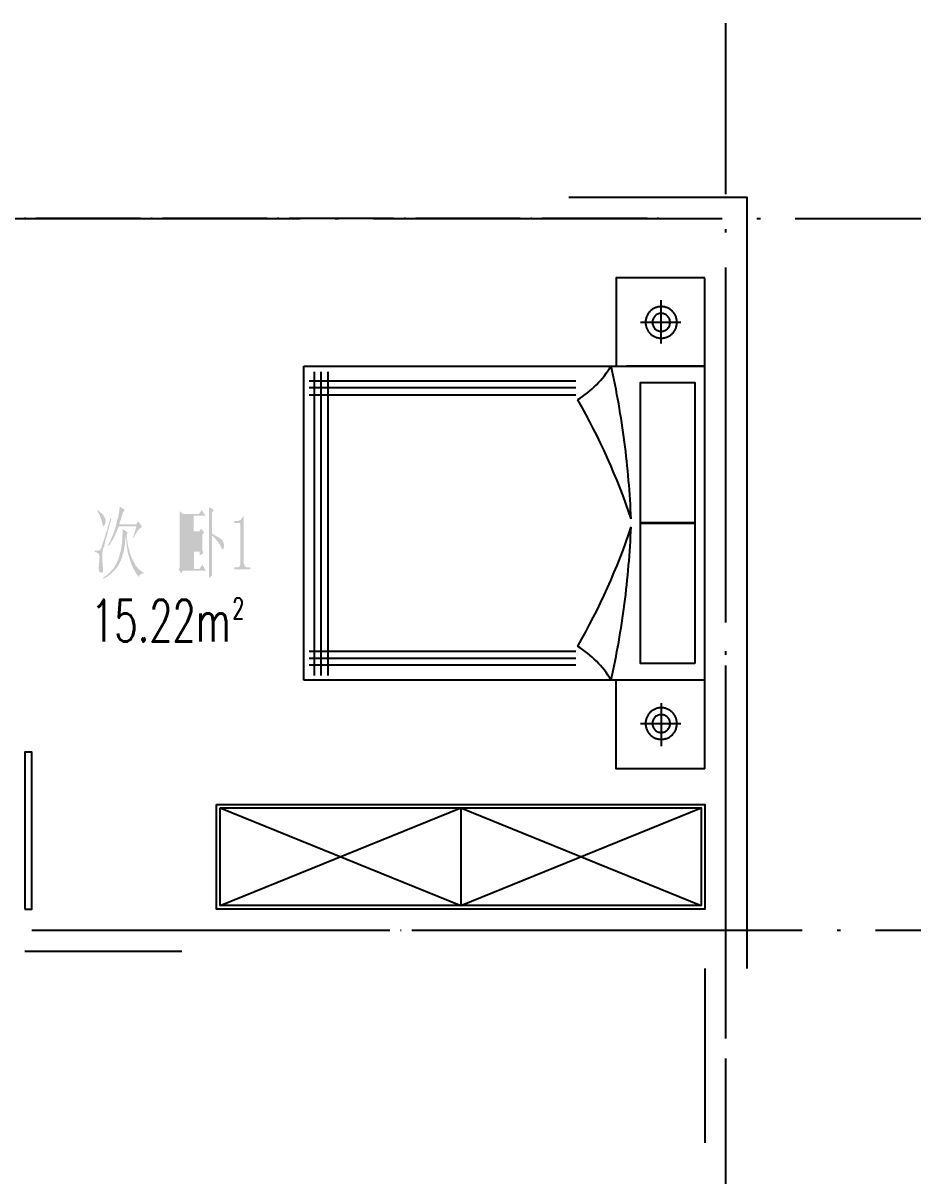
# Model space of a CAD drawing. Header units: millimetres. Extents: x -1120 to 100154, y -9529 to 14223.
# Drawn here: x 8970 to 14121, y 7611 to 14221 of the extents above; entities that cross this region are included whole.
import ezdxf

# ---------------------------------------------------------------- set-up
doc = ezdxf.new("R2010")
doc.units = ezdxf.units.MM
doc.linetypes.add('DOTE', pattern=[2.42, 2, -0.2, 0.02, -0.2])
for name, color, linetype in [('A-DOTE', 1, 'Continuous'), ('A-房间名称', 7, 'Continuous'), ('A-立面看线', 7, 'Continuous')]:
    doc.layers.add(name, color=color, linetype=linetype)
doc.styles.add('_TCH_WINDOW', font='SIMPLEX', dxfattribs={"bigfont": 'GBCBIG'})

msp = doc.modelspace()

# ---------------------------------------------------------------- hatches: boundary and pattern name
at = {"layer": 'A-立面看线'}
for points in [[(9600.9, 11272.2), (9620.5, 11335.3), (9518.2, 11335.3), (9518.2, 11330.9), (9516.1, 11326.6), (9513.9, 11322.2), (9511.7, 11320.1), (9511.7, 11315.7), (9509.5, 11311.3), (9507.4, 11307), (9505.2, 11304.8), (9505.2, 11300.5), (9503, 11296.1), (9500.8, 11291.8), (9498.7, 11289.6), (9498.7, 11285.2), (9496.5, 11283.1), (9494.3, 11278.7), (9494.3, 11276.5), (9492.1, 11272.2), (9490, 11270), (9490, 11267.8), (9487.8, 11263.5), (9485.6, 11259.1), (9483.4, 11256.9), (9481.3, 11252.6), (9479.1, 11250.4), (9476.9, 11246.1), (9474.7, 11241.7), (9472.5, 11239.5), (9470.4, 11235.2), (9468.2, 11230.8), (9463.8, 11226.5), (9461.7, 11224.3), (9459.5, 11228.7), (9459.5, 11233), (9461.7, 11235.2), (9463.8, 11239.5), (9466, 11243.9), (9468.2, 11246.1), (9470.4, 11250.4), (9470.4, 11254.8), (9472.5, 11256.9), (9474.7, 11261.3), (9476.9, 11265.7), (9476.9, 11267.8), (9479.1, 11272.2), (9481.3, 11276.5), (9483.4, 11280.9), (9483.4, 11283.1), (9485.6, 11287.4), (9487.8, 11291.8), (9487.8, 11296.1), (9490, 11300.5), (9492.1, 11304.8), (9492.1, 11307), (9494.3, 11311.3), (9496.5, 11315.7), (9496.5, 11320.1), (9498.7, 11324.4), (9498.7, 11328.8), (9500.8, 11333.1), (9500.8, 11337.5), (9503, 11341.8), (9503, 11346.2), (9505.2, 11350.5), (9507.4, 11354.9), (9507.4, 11361.4), (9509.5, 11365.8), (9509.5, 11370.1), (9511.7, 11376.6), (9513.9, 11381), (9513.9, 11385.3), (9516.1, 11389.7), (9516.1, 11394), (9516.1, 11398.4), (9518.2, 11402.7), (9518.2, 11407.1), (9520.4, 11411.4), (9520.4, 11415.8), (9520.4, 11420.2), (9522.6, 11424.5), (9522.6, 11426.7), (9522.6, 11431), (9522.6, 11435.4), (9524.8, 11437.6), (9524.8, 11441.9), (9524.8, 11446.3), (9524.8, 11448.4), (9524.8, 11448.4), (9555.2, 11428.9), (9550.9, 11426.7), (9548.7, 11422.3), (9546.5, 11420.2), (9544.4, 11418), (9542.2, 11413.6), (9542.2, 11409.3), (9540, 11404.9), (9540, 11404.9), (9540, 11402.7), (9537.8, 11400.6), (9537.8, 11396.2), (9535.7, 11394), (9535.7, 11389.7), (9533.5, 11387.5), (9533.5, 11383.2), (9531.3, 11378.8), (9531.3, 11374.5), (9529.1, 11370.1), (9527, 11365.8), (9524.8, 11359.2), (9524.8, 11354.9), (9522.6, 11348.3), (9520.4, 11346.2), (9618.3, 11346.2), (9631.4, 11363.6), (9653.2, 11330.9), (9651, 11330.9), (9648.8, 11328.8), (9644.5, 11326.6), (9642.3, 11324.4), (9640.1, 11324.4), (9635.8, 11320.1), (9633.6, 11317.9), (9633.6, 11317.9), (9631.4, 11315.7), (9631.4, 11313.5), (9629.2, 11311.3), (9627.1, 11309.2), (9624.9, 11307), (9622.7, 11302.6), (9622.7, 11300.5), (9620.5, 11296.1), (9616.2, 11293.9), (9614, 11289.6), (9611.8, 11285.2), (9609.6, 11280.9), (9607.5, 11276.5), (9603.1, 11270), (9603.1, 11270), (9600.9, 11272.2)], [(10036.2, 11394), (10036.2, 11398.4), (10036.2, 11402.7), (10036.2, 11404.9), (10036.2, 11409.3), (10036.2, 11413.6), (10036.2, 11418), (10036.2, 11422.3), (10036.2, 11428.9), (10036.2, 11433.2), (10036.2, 11437.6), (10036.2, 11444.1), (10036.2, 11446.3), (10064.4, 11428.9), (10053.6, 11413.6), (10053.6, 11293.9), (10057.9, 11291.8), (10062.3, 11289.6), (10066.6, 11287.4), (10071, 11283.1), (10075.3, 11280.9), (10079.7, 11278.7), (10081.9, 11276.5), (10086.2, 11274.4), (10090.6, 11272.2), (10092.7, 11270), (10094.9, 11270), (10099.3, 11267.8), (10101.4, 11265.7), (10103.6, 11263.5), (10105.8, 11261.3), (10108, 11261.3), (10110.1, 11259.1), (10110.1, 11256.9), (10112.3, 11256.9), (10112.3, 11254.8), (10114.5, 11252.6), (10114.5, 11252.6), (10114.5, 11252.6), (10116.7, 11248.2), (10118.8, 11243.9), (10121, 11239.5), (10121, 11235.2), (10123.2, 11230.8), (10123.2, 11228.7), (10123.2, 11226.5), (10123.2, 11224.3), (10123.2, 11220), (10121, 11213.4), (10121, 11213.4), (10118.8, 11206.9), (10118.8, 11204.7), (10116.7, 11202.5), (10116.7, 11202.5), (10114.5, 11202.5), (10112.3, 11204.7), (10110.1, 11206.9), (10108, 11211.2), (10105.8, 11215.6), (10103.6, 11220), (10103.6, 11222.1), (10101.4, 11224.3), (10101.4, 11228.7), (10099.3, 11230.8), (10097.1, 11233), (10094.9, 11235.2), (10092.7, 11237.4), (10092.7, 11241.7), (10090.6, 11243.9), (10088.4, 11246.1), (10086.2, 11250.4), (10081.9, 11252.6), (10079.7, 11254.8), (10077.5, 11259.1), (10075.3, 11261.3), (10073.2, 11265.7), (10068.8, 11267.8), (10066.6, 11272.2), (10062.3, 11274.4), (10060.1, 11278.7), (10055.7, 11280.9), (10053.6, 11285.2), (10053.6, 11285.2), (10053.6, 11102.4), (10053.6, 11100.3), (10053.6, 11095.9), (10053.6, 11091.6), (10053.6, 11087.2), (10053.6, 11082.9), (10053.6, 11078.5), (10053.6, 11074.2), (10053.6, 11069.8), (10053.6, 11063.3), (10053.6, 11058.9), (10053.6, 11054.6), (10053.6, 11052.4), (10036.2, 11039.3), (10036.2, 11045.9), (10036.2, 11050.2), (10036.2, 11054.6), (10036.2, 11061.1), (10036.2, 11065.5), (10036.2, 11069.8), (10036.2, 11074.2), (10036.2, 11078.5), (10036.2, 11082.9), (10036.2, 11085), (10036.2, 11089.4), (10036.2, 11089.4), (10036.2, 11394)], [(9381.2, 11198.2), (9383.3, 11196), (9387.7, 11196), (9389.9, 11196), (9394.2, 11196), (9396.4, 11196), (9396.4, 11196), (9400.7, 11196), (9402.9, 11196), (9407.3, 11198.2), (9409.4, 11198.2), (9411.6, 11200.4), (9413.8, 11202.5), (9413.8, 11202.5), (9413.8, 11204.7), (9416, 11204.7), (9416, 11204.7), (9416, 11206.9), (9416, 11206.9), (9418.1, 11209.1), (9418.1, 11211.2), (9418.1, 11213.4), (9420.3, 11213.4), (9420.3, 11215.6), (9420.3, 11217.8), (9422.5, 11222.1), (9422.5, 11224.3), (9422.5, 11226.5), (9424.7, 11228.7), (9424.7, 11233), (9426.8, 11235.2), (9426.8, 11239.5), (9429, 11243.9), (9431.2, 11246.1), (9431.2, 11250.4), (9433.4, 11254.8), (9433.4, 11259.1), (9435.6, 11263.5), (9437.7, 11267.8), (9437.7, 11272.2), (9439.9, 11278.7), (9442.1, 11283.1), (9444.3, 11287.4), (9444.3, 11293.9), (9446.4, 11300.5), (9448.6, 11304.8), (9450.8, 11311.3), (9453, 11317.9), (9455.1, 11324.4), (9455.1, 11330.9), (9457.3, 11337.5), (9459.5, 11344), (9461.7, 11350.5), (9463.8, 11357), (9466, 11365.8), (9468.2, 11372.3), (9470.4, 11381), (9472.5, 11383.2), (9476.9, 11381), (9474.7, 11372.3), (9472.5, 11363.6), (9470.4, 11357), (9468.2, 11350.5), (9466, 11341.8), (9463.8, 11335.3), (9463.8, 11328.8), (9461.7, 11322.2), (9459.5, 11315.7), (9457.3, 11309.2), (9455.1, 11302.6), (9455.1, 11296.1), (9453, 11289.6), (9450.8, 11285.2), (9450.8, 11278.7), (9448.6, 11274.4), (9446.4, 11267.8), (9446.4, 11263.5), (9444.3, 11259.1), (9442.1, 11254.8), (9442.1, 11250.4), (9439.9, 11246.1), (9439.9, 11241.7), (9437.7, 11237.4), (9437.7, 11233), (9435.6, 11228.7), (9435.6, 11226.5), (9435.6, 11222.1), (9433.4, 11220), (9433.4, 11217.8), (9431.2, 11213.4), (9431.2, 11211.2), (9431.2, 11209.1), (9431.2, 11206.9), (9429, 11204.7), (9429, 11202.5), (9429, 11200.4), (9429, 11200.4), (9426.8, 11198.2), (9426.8, 11198.2), (9426.8, 11196), (9426.8, 11196), (9426.8, 11193.8), (9426.8, 11193.8), (9426.8, 11193.8), (9426.8, 11191.7), (9424.7, 11187.3), (9424.7, 11185.1), (9424.7, 11180.8), (9424.7, 11174.3), (9424.7, 11167.7), (9424.7, 11165.6), (9424.7, 11163.4), (9424.7, 11159), (9424.7, 11154.7), (9424.7, 11150.3), (9424.7, 11146), (9424.7, 11141.6), (9424.7, 11137.3), (9424.7, 11132.9), (9424.7, 11128.6), (9426.8, 11124.2), (9426.8, 11119.9), (9426.8, 11113.3), (9426.8, 11109), (9426.8, 11106.8), (9429, 11100.3), (9429, 11093.7), (9429, 11087.2), (9429, 11082.9), (9429, 11078.5), (9426.8, 11076.3), (9426.8, 11074.2), (9424.7, 11072), (9424.7, 11069.8), (9422.5, 11069.8), (9420.3, 11069.8), (9416, 11069.8), (9413.8, 11072), (9409.4, 11072), (9407.3, 11074.2), (9407.3, 11078.5), (9405.1, 11080.7), (9405.1, 11085), (9402.9, 11089.4), (9402.9, 11093.7), (9402.9, 11095.9), (9402.9, 11098.1), (9402.9, 11102.4), (9402.9, 11106.8), (9405.1, 11111.1), (9405.1, 11115.5), (9405.1, 11122), (9407.3, 11128.6), (9407.3, 11132.9), (9407.3, 11137.3), (9407.3, 11143.8), (9407.3, 11148.1), (9407.3, 11152.5), (9409.4, 11154.7), (9409.4, 11159), (9407.3, 11163.4), (9407.3, 11165.6), (9407.3, 11167.7), (9407.3, 11169.9), (9405.1, 11174.3), (9405.1, 11176.4), (9402.9, 11178.6), (9400.7, 11180.8), (9396.4, 11183), (9394.2, 11185.1), (9389.9, 11187.3), (9385.5, 11187.3), (9381.2, 11189.5), (9381.2, 11191.7), (9381.2, 11198.2)], [(9396.4, 11428.9), (9400.7, 11426.7), (9402.9, 11424.5), (9407.3, 11422.3), (9409.4, 11418), (9413.8, 11415.8), (9416, 11413.6), (9418.1, 11411.4), (9422.5, 11409.3), (9424.7, 11407.1), (9426.8, 11404.9), (9429, 11402.7), (9431.2, 11398.4), (9431.2, 11396.2), (9433.4, 11394), (9433.4, 11394), (9435.6, 11389.7), (9437.7, 11385.3), (9439.9, 11381), (9442.1, 11378.8), (9442.1, 11374.5), (9444.3, 11370.1), (9444.3, 11367.9), (9444.3, 11363.6), (9442.1, 11359.2), (9442.1, 11354.9), (9439.9, 11350.5), (9439.9, 11348.3), (9439.9, 11346.2), (9435.6, 11341.8), (9433.4, 11337.5), (9431.2, 11337.5), (9431.2, 11337.5), (9429, 11337.5), (9429, 11339.6), (9426.8, 11341.8), (9426.8, 11346.2), (9424.7, 11350.5), (9422.5, 11357), (9422.5, 11359.2), (9422.5, 11363.6), (9420.3, 11365.8), (9420.3, 11370.1), (9418.1, 11374.5), (9418.1, 11376.6), (9416, 11381), (9416, 11385.3), (9413.8, 11389.7), (9411.6, 11391.9), (9409.4, 11396.2), (9409.4, 11400.6), (9407.3, 11402.7), (9405.1, 11407.1), (9402.9, 11411.4), (9400.7, 11415.8), (9398.6, 11418), (9396.4, 11422.3), (9394.2, 11424.5), (9396.4, 11428.9)], [(9999.2, 11217.8), (9999.2, 11213.4), (9999.2, 11209.1), (9999.2, 11204.7), (9999.2, 11200.4), (9999.2, 11196), (10001.3, 11191.7), (10001.3, 11187.3), (10001.3, 11180.8), (10001.3, 11178.6), (9983.9, 11169.9), (9983.9, 11189.5), (9951.3, 11189.5), (9951.3, 11091.6), (9981.8, 11091.6), (9999.2, 11115.5), (10018.7, 11080.7), (9886, 11080.7), (9877.3, 11065.5), (9862.1, 11089.4), (9868.6, 11098.1), (9868.6, 11372.3), (9868.6, 11378.8), (9868.6, 11383.2), (9868.6, 11387.5), (9868.6, 11391.9), (9868.6, 11396.2), (9868.6, 11400.6), (9868.6, 11404.9), (9868.6, 11409.3), (9868.6, 11413.6), (9868.6, 11418), (9868.6, 11422.3), (9886, 11407.1), (9979.6, 11407.1), (9994.8, 11428.9), (10016.6, 11396.2), (9949.1, 11396.2), (9949.1, 11307), (9981.8, 11307), (9990.5, 11322.2), (10010, 11300.5), (9999.2, 11289.6), (9999.2, 11217.8)], [(9886, 11396.2), (9886, 11307), (9933.9, 11307), (9933.9, 11396.2), (9886, 11396.2)], [(10236.4, 11394), (10236.4, 11126.4), (10236.4, 11122), (10238.5, 11117.7), (10238.5, 11113.3), (10240.7, 11111.1), (10242.9, 11106.8), (10242.9, 11106.8), (10245.1, 11104.6), (10247.2, 11102.4), (10251.6, 11100.3), (10253.8, 11100.3), (10258.1, 11100.3), (10260.3, 11100.3), (10273.4, 11100.3), (10273.4, 11089.4), (10182, 11089.4), (10182, 11100.3), (10195, 11100.3), (10197.2, 11100.3), (10201.5, 11100.3), (10203.7, 11100.3), (10208.1, 11102.4), (10210.2, 11104.6), (10212.4, 11104.6), (10212.4, 11106.8), (10214.6, 11109), (10214.6, 11113.3), (10216.8, 11117.7), (10216.8, 11122), (10216.8, 11126.4), (10216.8, 11126.4), (10216.8, 11339.6), (10216.8, 11344), (10216.8, 11348.3), (10214.6, 11352.7), (10212.4, 11354.9), (10210.2, 11354.9), (10205.9, 11354.9), (10205.9, 11354.9), (10182, 11354.9), (10182, 11365.8), (10195, 11365.8), (10197.2, 11365.8), (10201.5, 11365.8), (10203.7, 11367.9), (10208.1, 11367.9), (10210.2, 11367.9), (10212.4, 11370.1), (10216.8, 11372.3), (10218.9, 11372.3), (10218.9, 11372.3), (10221.1, 11376.6), (10223.3, 11378.8), (10225.5, 11381), (10227.7, 11385.3), (10229.8, 11387.5), (10232, 11391.9), (10232, 11394), (10236.4, 11394)], [(9559.6, 11285.2), (9559.6, 11280.9), (9559.6, 11274.4), (9557.4, 11270), (9557.4, 11263.5), (9557.4, 11259.1), (9557.4, 11252.6), (9555.2, 11248.2), (9555.2, 11243.9), (9555.2, 11237.4), (9555.2, 11233), (9553.1, 11228.7), (9553.1, 11224.3), (9553.1, 11217.8), (9550.9, 11213.4), (9550.9, 11209.1), (9548.7, 11204.7), (9548.7, 11200.4), (9548.7, 11196), (9546.5, 11191.7), (9546.5, 11187.3), (9544.4, 11183), (9544.4, 11180.8), (9542.2, 11176.4), (9542.2, 11172.1), (9540, 11167.7), (9540, 11163.4), (9537.8, 11161.2), (9537.8, 11156.8), (9535.7, 11152.5), (9533.5, 11150.3), (9533.5, 11146), (9531.3, 11143.8), (9531.3, 11139.4), (9529.1, 11137.3), (9527, 11132.9), (9527, 11130.7), (9524.8, 11128.6), (9522.6, 11124.2), (9520.4, 11122), (9520.4, 11119.9), (9518.2, 11115.5), (9516.1, 11113.3), (9516.1, 11113.3), (9513.9, 11109), (9511.7, 11106.8), (9509.5, 11102.4), (9507.4, 11100.3), (9505.2, 11095.9), (9503, 11093.7), (9500.8, 11091.6), (9498.7, 11087.2), (9496.5, 11085), (9494.3, 11082.9), (9490, 11078.5), (9487.8, 11076.3), (9485.6, 11074.2), (9483.4, 11072), (9481.3, 11069.8), (9479.1, 11067.6), (9474.7, 11065.5), (9472.5, 11061.1), (9470.4, 11058.9), (9468.2, 11056.7), (9466, 11056.7), (9461.7, 11054.6), (9459.5, 11052.4), (9457.3, 11050.2), (9455.1, 11048), (9450.8, 11045.9), (9448.6, 11043.7), (9446.4, 11043.7), (9442.1, 11041.5), (9439.9, 11039.3), (9437.7, 11039.3), (9433.4, 11037.2), (9431.2, 11035), (9429, 11041.5), (9433.4, 11043.7), (9435.6, 11045.9), (9437.7, 11048), (9442.1, 11050.2), (9444.3, 11052.4), (9448.6, 11054.6), (9450.8, 11056.7), (9453, 11058.9), (9457.3, 11061.1), (9459.5, 11065.5), (9461.7, 11067.6), (9466, 11069.8), (9468.2, 11072), (9470.4, 11074.2), (9472.5, 11076.3), (9474.7, 11080.7), (9476.9, 11082.9), (9481.3, 11085), (9483.4, 11087.2), (9485.6, 11091.6), (9487.8, 11093.7), (9490, 11095.9), (9492.1, 11100.3), (9494.3, 11102.4), (9496.5, 11106.8), (9496.5, 11109), (9498.7, 11111.1), (9500.8, 11115.5), (9503, 11117.7), (9505.2, 11122), (9507.4, 11124.2), (9507.4, 11128.6), (9509.5, 11130.7), (9511.7, 11135.1), (9511.7, 11137.3), (9513.9, 11141.6), (9516.1, 11143.8), (9516.1, 11146), (9518.2, 11150.3), (9518.2, 11152.5), (9520.4, 11156.8), (9520.4, 11159), (9522.6, 11163.4), (9522.6, 11165.6), (9524.8, 11169.9), (9524.8, 11174.3), (9527, 11176.4), (9527, 11180.8), (9527, 11185.1), (9529.1, 11189.5), (9529.1, 11191.7), (9531.3, 11196), (9531.3, 11200.4), (9531.3, 11204.7), (9533.5, 11209.1), (9533.5, 11213.4), (9533.5, 11217.8), (9535.7, 11222.1), (9535.7, 11224.3), (9535.7, 11230.8), (9537.8, 11235.2), (9537.8, 11239.5), (9537.8, 11243.9), (9537.8, 11248.2), (9537.8, 11252.6), (9540, 11256.9), (9540, 11261.3), (9540, 11267.8), (9540, 11272.2), (9540, 11276.5), (9540, 11280.9), (9542.2, 11287.4), (9542.2, 11291.8), (9542.2, 11298.3), (9542.2, 11302.6), (9542.2, 11307), (9542.2, 11313.5), (9542.2, 11317.9), (9542.2, 11320.1), (9570.5, 11300.5), (9563.9, 11291.8), (9563.9, 11285.2), (9563.9, 11280.9), (9563.9, 11274.4), (9566.1, 11270), (9566.1, 11265.7), (9566.1, 11261.3), (9568.3, 11254.8), (9568.3, 11250.4), (9568.3, 11246.1), (9570.5, 11241.7), (9570.5, 11237.4), (9570.5, 11233), (9572.6, 11228.7), (9572.6, 11224.3), (9574.8, 11220), (9574.8, 11215.6), (9574.8, 11211.2), (9577, 11206.9), (9577, 11202.5), (9579.2, 11198.2), (9579.2, 11193.8), (9581.4, 11191.7), (9581.4, 11187.3), (9583.5, 11183), (9583.5, 11178.6), (9585.7, 11176.4), (9587.9, 11172.1), (9587.9, 11167.7), (9590.1, 11165.6), (9590.1, 11161.2), (9592.2, 11159), (9594.4, 11154.7), (9594.4, 11150.3), (9596.6, 11148.1), (9596.6, 11146), (9598.8, 11141.6), (9600.9, 11139.4), (9603.1, 11135.1), (9605.3, 11130.7), (9607.5, 11128.6), (9609.6, 11124.2), (9611.8, 11119.9), (9611.8, 11117.7), (9614, 11113.3), (9616.2, 11111.1), (9618.3, 11106.8), (9620.5, 11104.6), (9624.9, 11102.4), (9627.1, 11098.1), (9629.2, 11095.9), (9631.4, 11093.7), (9633.6, 11091.6), (9635.8, 11089.4), (9637.9, 11087.2), (9640.1, 11085), (9644.5, 11082.9), (9646.6, 11080.7), (9648.8, 11078.5), (9651, 11076.3), (9655.3, 11074.2), (9657.5, 11072), (9659.7, 11069.8), (9661.9, 11069.8), (9661.9, 11063.3), (9657.5, 11063.3), (9655.3, 11063.3), (9651, 11063.3), (9648.8, 11063.3), (9646.6, 11061.1), (9644.5, 11058.9), (9640.1, 11056.7), (9637.9, 11054.6), (9637.9, 11052.4), (9635.8, 11048), (9633.6, 11045.9), (9631.4, 11048), (9629.2, 11052.4), (9627.1, 11054.6), (9624.9, 11056.7), (9622.7, 11058.9), (9620.5, 11063.3), (9618.3, 11065.5), (9616.2, 11069.8), (9614, 11072), (9614, 11074.2), (9611.8, 11078.5), (9609.6, 11082.9), (9607.5, 11085), (9605.3, 11089.4), (9603.1, 11091.6), (9600.9, 11095.9), (9598.8, 11100.3), (9598.8, 11102.4), (9596.6, 11106.8), (9594.4, 11111.1), (9592.2, 11115.5), (9592.2, 11119.9), (9590.1, 11124.2), (9587.9, 11128.6), (9585.7, 11132.9), (9585.7, 11137.3), (9583.5, 11139.4), (9583.5, 11143.8), (9581.4, 11146), (9581.4, 11150.3), (9579.2, 11154.7), (9579.2, 11156.8), (9577, 11161.2), (9577, 11165.6), (9574.8, 11169.9), (9574.8, 11174.3), (9572.6, 11176.4), (9572.6, 11180.8), (9570.5, 11185.1), (9570.5, 11189.5), (9570.5, 11193.8), (9568.3, 11198.2), (9568.3, 11202.5), (9568.3, 11206.9), (9566.1, 11211.2), (9566.1, 11215.6), (9566.1, 11220), (9563.9, 11224.3), (9563.9, 11228.7), (9563.9, 11233), (9563.9, 11237.4), (9561.8, 11241.7), (9561.8, 11246.1), (9561.8, 11252.6), (9561.8, 11256.9), (9561.8, 11261.3), (9559.6, 11265.7), (9559.6, 11272.2), (9559.6, 11276.5), (9559.6, 11280.9), (9559.6, 11285.2), (9559.6, 11285.2)], [(9886, 11296.1), (9886, 11200.4), (9983.9, 11200.4), (9983.9, 11296.1), (9886, 11296.1)], [(9886, 11189.5), (9886, 11091.6), (9933.9, 11091.6), (9933.9, 11189.5), (9886, 11189.5)]]:
    msp.add_hatch(color=256, dxfattribs=at).paths.add_polyline_path(points)

# ---------------------------------------------------------------- linework, layer by layer
at = {"layer": 'A-DOTE', "linetype": 'DOTE', "ltscale": 1000}
for p, q in [((13001.1, -3700.5), (13001.1, 14221.2)), ((-1120, 13101.2), (14121.1, 13101.2)), ((6600.1, 9019.9), (14121.1, 9019.9))]:
    msp.add_line(p, q, dxfattribs=at)
at = {"layer": 'A-立面看线'}
for points in [[(12101.3, 13222), (13121.9, 13222), (13121.9, 8800.1)], [(8985.1, 13100.1), (8978.6, 13100.1)], [(9644.5, 13100.1), (9043.9, 13100.1)], [(9709.7, 13100.1), (9705.4, 13100.1)], [(10371.3, 13100.1), (9770.7, 13100.1)], [(10436.6, 13100.1), (10430, 13100.1)], [(11095.9, 13100.1), (10497.5, 13100.1)], [(11163.4, 13100.1), (11156.8, 13100.1)], [(11822.7, 13100.1), (11222.1, 13100.1)], [(11888, 13100.1), (11883.7, 13100.1)], [(12549.5, 13100.1), (11948.9, 13100.1)], [(12614.8, 13100.1), (12608.3, 13100.1)], [(12880.3, 12760.6), (12373.3, 12760.6), (12373.3, 12253.6)], [(12880.3, 12253.6), (12880.3, 12760.6)], [(13000, 12786.7), (13000, 12286.2)], [(12630.1, 12384.2), (12630.1, 12632.2)], [(12540.8, 12504.9), (12541, 12500.3), (12541.3, 12495.7), (12541.9, 12491.2), (12542.7, 12486.7), (12543.7, 12482.4), (12544.9, 12478.1), (12546.3, 12473.9), (12547.9, 12469.8), (12549.7, 12465.8), (12551.7, 12461.9), (12553.9, 12458.1), (12556.3, 12454.4), (12558.8, 12450.9), (12561.5, 12447.5), (12564.3, 12444.2), (12567.3, 12441.1), (12570.4, 12438.1), (12573.7, 12435.3), (12577.1, 12432.6), (12580.7, 12430.1), (12584.3, 12427.7), (12588.1, 12425.5), (12592, 12423.5), (12596, 12421.7), (12600.1, 12420.1), (12604.3, 12418.7), (12608.6, 12417.5), (12613, 12416.5), (12617.4, 12415.7), (12621.9, 12415.1), (12626.5, 12414.7), (12631.2, 12414.6), (12635.8, 12414.7), (12640.4, 12415.1), (12644.9, 12415.7), (12649.4, 12416.5), (12653.7, 12417.5), (12658, 12418.7), (12662.2, 12420.1), (12666.3, 12421.7), (12670.3, 12423.5), (12674.2, 12425.5), (12678, 12427.7), (12681.6, 12430.1), (12685.2, 12432.6), (12688.6, 12435.3), (12691.9, 12438.1), (12695, 12441.1), (12698, 12444.2), (12700.8, 12447.5), (12703.5, 12450.9), (12706, 12454.4), (12708.4, 12458.1), (12710.6, 12461.9), (12712.6, 12465.8), (12714.4, 12469.8), (12716, 12473.9), (12717.4, 12478.1), (12718.6, 12482.4), (12719.6, 12486.7), (12720.4, 12491.2), (12721, 12495.7), (12721.3, 12500.3), (12721.5, 12504.9), (12721.3, 12509.6), (12721, 12514.2), (12720.4, 12518.7), (12719.6, 12523.1), (12718.6, 12527.5), (12717.4, 12531.8), (12716, 12536), (12714.4, 12540.1), (12712.6, 12544.1), (12710.6, 12548), (12708.4, 12551.8), (12706, 12555.4), (12703.5, 12559), (12700.8, 12562.4), (12698, 12565.7), (12695, 12568.8), (12691.9, 12571.8), (12688.6, 12574.6), (12685.2, 12577.3), (12681.6, 12579.8), (12678, 12582.2), (12674.2, 12584.3), (12670.3, 12586.3), (12666.3, 12588.1), (12662.2, 12589.8), (12658, 12591.2), (12653.7, 12592.4), (12649.4, 12593.4), (12644.9, 12594.2), (12640.4, 12594.8), (12635.8, 12595.1), (12631.2, 12595.2), (12626.5, 12595.1), (12621.9, 12594.8), (12617.4, 12594.2), (12613, 12593.4), (12608.6, 12592.4), (12604.3, 12591.2), (12600.1, 12589.8), (12596, 12588.1), (12592, 12586.3), (12588.1, 12584.3), (12584.3, 12582.2), (12580.7, 12579.8), (12577.1, 12577.3), (12573.7, 12574.6), (12570.4, 12571.8), (12567.3, 12568.8), (12564.3, 12565.7), (12561.5, 12562.4), (12558.8, 12559), (12556.3, 12555.4), (12553.9, 12551.8), (12551.7, 12548), (12549.7, 12544.1), (12547.9, 12540.1), (12546.3, 12536), (12544.9, 12531.8), (12543.7, 12527.5), (12542.7, 12523.1), (12541.9, 12518.7), (12541.3, 12514.2), (12541, 12509.6), (12540.8, 12504.9)], [(12743.2, 12503.9), (12512.6, 12503.9)], [(12580, 12504.9), (12580.3, 12499.7), (12581.1, 12494.6), (12582.3, 12489.7), (12584, 12485), (12586.2, 12480.6), (12588.7, 12476.3), (12591.7, 12472.4), (12595, 12468.8), (12598.6, 12465.5), (12602.6, 12462.5), (12606.8, 12460), (12611.2, 12457.8), (12615.9, 12456.1), (12620.8, 12454.8), (12625.9, 12454.1), (12631.2, 12453.8), (12636.4, 12454.1), (12641.5, 12454.8), (12646.4, 12456.1), (12651.1, 12457.8), (12655.5, 12460), (12659.7, 12462.5), (12663.7, 12465.5), (12667.3, 12468.8), (12670.6, 12472.4), (12673.6, 12476.3), (12676.1, 12480.6), (12678.3, 12485), (12680, 12489.7), (12681.3, 12494.6), (12682, 12499.7), (12682.3, 12504.9), (12682, 12510.2), (12681.3, 12515.2), (12680, 12520.1), (12678.3, 12524.8), (12676.1, 12529.3), (12673.6, 12533.5), (12670.6, 12537.5), (12667.3, 12541.1), (12663.7, 12544.4), (12659.7, 12547.3), (12655.5, 12549.9), (12651.1, 12552.1), (12646.4, 12553.8), (12641.5, 12555), (12636.4, 12555.8), (12631.2, 12556.1), (12625.9, 12555.8), (12620.8, 12555), (12615.9, 12553.8), (12611.2, 12552.1), (12606.8, 12549.9), (12602.6, 12547.3), (12598.6, 12544.4), (12595, 12541.1), (12591.7, 12537.5), (12588.7, 12533.5), (12586.2, 12529.3), (12584, 12524.8), (12582.3, 12520.1), (12581.1, 12515.2), (12580.3, 12510.2), (12580, 12504.9)], [(12373.3, 12421.2), (12373.3, 12421.2)], [(10580.2, 10454), (10580.2, 12253.6)], [(10580.2, 12253.6), (12880.3, 12253.6)], [(12151, 12061.9), (12165.7, 12071.2), (12180.1, 12080.9), (12194.1, 12091), (12207.9, 12101.5), (12221.3, 12112.4), (12234.3, 12123.7), (12247, 12135.3), (12259.4, 12147.4), (12271.4, 12159.8), (12283, 12172.5), (12294.2, 12185.7), (12305.1, 12199.1), (12315.5, 12212.9), (12325.5, 12227), (12335.2, 12241.4), (12344.4, 12256.1)], [(12458.1, 11378.1), (12456.9, 11405.7), (12455.5, 11433.4), (12454, 11461), (12452.3, 11488.6), (12450.4, 11516.3), (12448.5, 11543.9), (12446.3, 11571.4), (12444, 11599), (12441.6, 11626.6), (12439, 11654.1), (12436.3, 11681.6), (12433.4, 11709.2), (12430.4, 11736.7), (12427.2, 11764.1), (12423.9, 11791.6), (12420.4, 11819), (12416.7, 11846.4), (12413, 11873.8), (12409, 11901.2), (12404.9, 11928.6), (12400.7, 11955.9), (12396.3, 11983.2), (12391.8, 12010.5), (12387.1, 12037.8), (12382.3, 12065), (12377.3, 12092.3), (12372.2, 12119.4), (12366.9, 12146.6), (12361.5, 12173.8), (12355.9, 12200.9), (12350.2, 12227.9), (12344.3, 12255)], [(12880.3, 12253.6), (12432, 12253.6)], [(12880.3, 10454), (12880.3, 12253.6)], [(12140.4, 12168.7), (10610.6, 12168.7)], [(10641.1, 10480.1), (10641.1, 12221)], [(10680.3, 10480.1), (10680.3, 12221)], [(10719.5, 10480.1), (10719.5, 12221)], [(12140.4, 12129.6), (10610.6, 12129.6)], [(12823.7, 11352.7), (12512.6, 11352.7), (12512.6, 12160), (12823.7, 12160), (12823.7, 11352.7)], [(12140.4, 12088.2), (10610.6, 12088.2)], [(12459.3, 11378), (12444.1, 11422.4), (12428.4, 11466.6), (12412.1, 11510.5), (12395.3, 11554.3), (12377.9, 11597.9), (12360.1, 11641.2), (12341.6, 11684.3), (12322.7, 11727.1), (12303.2, 11769.8), (12283.1, 11812.1), (12262.6, 11854.3), (12241.5, 11896.1), (12219.9, 11937.7), (12197.8, 11979.1), (12175.2, 12020.2), (12152, 12061)], [(13000, 12036), (13000, 11535.5)], [(12152, 10648.8), (12175.2, 10689.6), (12197.8, 10730.7), (12219.9, 10772), (12241.5, 10813.6), (12262.6, 10855.5), (12283.1, 10897.6), (12303.2, 10940), (12322.7, 10982.6), (12341.6, 11025.5), (12360.1, 11068.6), (12377.9, 11111.9), (12395.3, 11155.4), (12412.1, 11199.2), (12428.4, 11243.2), (12444.1, 11287.4), (12459.3, 11331.8)], [(12344.3, 10454.7), (12350.2, 10481.8), (12355.9, 10508.9), (12361.5, 10536), (12366.9, 10563.1), (12372.2, 10590.3), (12377.3, 10617.5), (12382.3, 10644.7), (12387.1, 10671.9), (12391.8, 10699.2), (12396.3, 10726.5), (12400.7, 10753.8), (12404.9, 10781.2), (12409, 10808.5), (12413, 10835.9), (12416.7, 10863.3), (12420.4, 10890.7), (12423.9, 10918.2), (12427.2, 10945.6), (12430.4, 10973.1), (12433.4, 11000.6), (12436.3, 11028.1), (12439, 11055.6), (12441.6, 11083.2), (12444, 11110.7), (12446.3, 11138.3), (12448.5, 11165.9), (12450.4, 11193.5), (12452.3, 11221.1), (12454, 11248.7), (12455.5, 11276.4), (12456.9, 11304), (12458.1, 11331.7)], [(12823.7, 10549.7), (12512.6, 10549.7), (12512.6, 11357), (12823.7, 11357), (12823.7, 10549.7)], [(13000, 11285.2), (13000, 10784.7)], [(12344.4, 10453.6), (12335.2, 10468.3), (12325.5, 10482.8), (12315.5, 10496.9), (12305.1, 10510.6), (12294.2, 10524.1), (12283, 10537.2), (12271.4, 10550), (12259.4, 10562.4), (12247, 10574.4), (12234.3, 10586.1), (12221.3, 10597.4), (12207.9, 10608.3), (12194.1, 10618.8), (12180.1, 10628.9), (12165.7, 10638.6), (12151, 10647.8)], [(12140.4, 10617.2), (10610.6, 10617.2)], [(12140.4, 10578), (10610.6, 10578)], [(12140.4, 10538.8), (10610.6, 10538.8)], [(13000, 10536.7), (13000, 10036.2)], [(12880.3, 10454), (10580.2, 10454)], [(12880.3, 9944.8), (12373.3, 9944.8), (12373.3, 10454)], [(12880.3, 9944.8), (12880.3, 10454), (12460.3, 10454)], [(12630.1, 10321.2), (12630.1, 10075.3)], [(12373.3, 10284.2), (12373.3, 10284.2)], [(12540.8, 10204.8), (12541, 10200.2), (12541.3, 10195.6), (12541.9, 10191.1), (12542.7, 10186.6), (12543.7, 10182.2), (12544.9, 10177.9), (12546.3, 10173.8), (12547.9, 10169.7), (12549.7, 10165.7), (12551.7, 10161.8), (12553.9, 10158), (12556.3, 10154.3), (12558.8, 10150.8), (12561.5, 10147.4), (12564.3, 10144.1), (12567.3, 10140.9), (12570.4, 10138), (12573.7, 10135.1), (12577.1, 10132.4), (12580.7, 10129.9), (12584.3, 10127.6), (12588.1, 10125.4), (12592, 10123.4), (12596, 10121.6), (12600.1, 10120), (12604.3, 10118.6), (12608.6, 10117.3), (12613, 10116.3), (12617.4, 10115.5), (12621.9, 10115), (12626.5, 10114.6), (12631.2, 10114.5), (12635.8, 10114.6), (12640.4, 10115), (12644.9, 10115.5), (12649.4, 10116.3), (12653.7, 10117.3), (12658, 10118.6), (12662.2, 10120), (12666.3, 10121.6), (12670.3, 10123.4), (12674.2, 10125.4), (12678, 10127.6), (12681.6, 10129.9), (12685.2, 10132.4), (12688.6, 10135.1), (12691.9, 10138), (12695, 10140.9), (12698, 10144.1), (12700.8, 10147.4), (12703.5, 10150.8), (12706, 10154.3), (12708.4, 10158), (12710.6, 10161.8), (12712.6, 10165.7), (12714.4, 10169.7), (12716, 10173.8), (12717.4, 10177.9), (12718.6, 10182.2), (12719.6, 10186.6), (12720.4, 10191.1), (12721, 10195.6), (12721.3, 10200.2), (12721.5, 10204.8), (12721.3, 10209.5), (12721, 10214), (12720.4, 10218.6), (12719.6, 10223), (12718.6, 10227.4), (12717.4, 10231.7), (12716, 10235.9), (12714.4, 10240), (12712.6, 10244), (12710.6, 10247.9), (12708.4, 10251.6), (12706, 10255.3), (12703.5, 10258.8), (12700.8, 10262.2), (12698, 10265.5), (12695, 10268.7), (12691.9, 10271.7), (12688.6, 10274.5), (12685.2, 10277.2), (12681.6, 10279.7), (12678, 10282), (12674.2, 10284.2), (12670.3, 10286.2), (12666.3, 10288), (12662.2, 10289.6), (12658, 10291.1), (12653.7, 10292.3), (12649.4, 10293.3), (12644.9, 10294.1), (12640.4, 10294.6), (12635.8, 10295), (12631.2, 10295.1), (12626.5, 10295), (12621.9, 10294.6), (12617.4, 10294.1), (12613, 10293.3), (12608.6, 10292.3), (12604.3, 10291.1), (12600.1, 10289.6), (12596, 10288), (12592, 10286.2), (12588.1, 10284.2), (12584.3, 10282), (12580.7, 10279.7), (12577.1, 10277.2), (12573.7, 10274.5), (12570.4, 10271.7), (12567.3, 10268.7), (12564.3, 10265.5), (12561.5, 10262.2), (12558.8, 10258.8), (12556.3, 10255.3), (12553.9, 10251.6), (12551.7, 10247.9), (12549.7, 10244), (12547.9, 10240), (12546.3, 10235.9), (12544.9, 10231.7), (12543.7, 10227.4), (12542.7, 10223), (12541.9, 10218.6), (12541.3, 10214), (12541, 10209.5), (12540.8, 10204.8)], [(12580, 10204.8), (12580.3, 10199.6), (12581.1, 10194.5), (12582.3, 10189.6), (12584, 10184.9), (12586.2, 10180.4), (12588.7, 10176.2), (12591.7, 10172.3), (12595, 10168.6), (12598.6, 10165.3), (12602.6, 10162.4), (12606.8, 10159.8), (12611.2, 10157.7), (12615.9, 10156), (12620.8, 10154.7), (12625.9, 10153.9), (12631.2, 10153.7), (12636.4, 10153.9), (12641.5, 10154.7), (12646.4, 10156), (12651.1, 10157.7), (12655.5, 10159.8), (12659.7, 10162.4), (12663.7, 10165.3), (12667.3, 10168.6), (12670.6, 10172.3), (12673.6, 10176.2), (12676.1, 10180.4), (12678.3, 10184.9), (12680, 10189.6), (12681.3, 10194.5), (12682, 10199.6), (12682.3, 10204.8), (12682, 10210), (12681.3, 10215.1), (12680, 10220), (12678.3, 10224.7), (12676.1, 10229.2), (12673.6, 10233.4), (12670.6, 10237.3), (12667.3, 10241), (12663.7, 10244.3), (12659.7, 10247.2), (12655.5, 10249.8), (12651.1, 10251.9), (12646.4, 10253.6), (12641.5, 10254.9), (12636.4, 10255.7), (12631.2, 10255.9), (12625.9, 10255.7), (12620.8, 10254.9), (12615.9, 10253.6), (12611.2, 10251.9), (12606.8, 10249.8), (12602.6, 10247.2), (12598.6, 10244.3), (12595, 10241), (12591.7, 10237.3), (12588.7, 10233.4), (12586.2, 10229.2), (12584, 10224.7), (12582.3, 10220), (12581.1, 10215.1), (12580.3, 10210), (12580, 10204.8)], [(12743.2, 10203.7), (12512.6, 10203.7)], [(8980.7, 9139.6), (9019.9, 9139.6), (9019.9, 10040.5), (8980.7, 10040.5), (8980.7, 9139.6)], [(13000, 9785.9), (13000, 9285.4)], [(10079.7, 9740.2), (12880.3, 9740.2)], [(10079.7, 9740.2), (12880.3, 9740.2), (12880.3, 9139.6), (10079.7, 9139.6), (10079.7, 9740.2)], [(10101.4, 9720.6), (11481.1, 9161.4)], [(10101.4, 9720.6), (12860.7, 9720.6), (12860.7, 9161.4), (10101.4, 9161.4), (10101.4, 9720.6)], [(10101.4, 9161.4), (11481.1, 9720.6), (11481.1, 9161.4), (12860.7, 9720.6)], [(11481.1, 9720.6), (12860.7, 9161.4)], [(9022.1, 9019.9), (9622.7, 9019.9)], [(9681.5, 9019.9), (9688, 9019.9)], [(9748.9, 9019.9), (10347.3, 9019.9)], [(10408.3, 9019.9), (10414.8, 9019.9)], [(10473.6, 9019.9), (11074.2, 9019.9)], [(11135.1, 9019.9), (11139.4, 9019.9)], [(11200.4, 9019.9), (11801, 9019.9)], [(11859.7, 9019.9), (11866.3, 9019.9)], [(11927.2, 9019.9), (12525.6, 9019.9)], [(12586.5, 9019.9), (12593.1, 9019.9)], [(13000, 9035.2), (13000, 8534.7)], [(8980.7, 8900.2), (9881.7, 8900.2)], [(12880.3, 8800.1), (12880.3, 7801.3)], [(13000, 8284.4), (13000, 7786.1)]]:
    msp.add_lwpolyline(points, dxfattribs=at)

# ---------------------------------------------------------------- texts
at = {"layer": 'A-房间名称', "style": '_TCH_WINDOW', "width": 0.65}
for s, height, p in [('15.22m', 240, (9359.3, 10675)), ('2', 120, (10171.5, 10805))]:
    msp.add_text(s, height=height, dxfattribs=at).set_placement(p)

doc.saveas('drawing.dxf')
